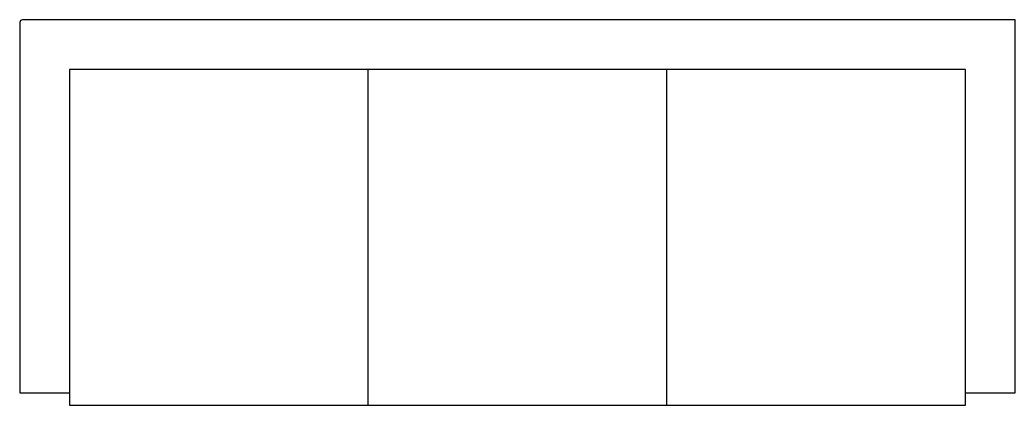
# Model space of a CAD drawing. Extents: x -40 to 40, y -31 to 0.
import ezdxf

# ---------------------------------------------------------------- set-up
doc = ezdxf.new("R2010")
doc.units = 0
doc.layers.get('0').update_dxf_attribs({"linetype": 'CONTINUOUS'})

msp = doc.modelspace()

# ---------------------------------------------------------------- linework, layer by layer
at = {"color": 0}
for p, q in [((-12, -31), (-12, -4)), ((12, -31), (12, -4))]:
    msp.add_line(p, q, dxfattribs=at)
msp.add_lwpolyline([(36, -30), (40, -30), (40, 0), (-39.8, 0, 0.414214), (-40, -0.2), (-40, -30), (-36, -30)], format="xyb", dxfattribs=at)
msp.add_lwpolyline([(36, -4), (-36, -4), (-36, -31), (36, -31)], close=True, dxfattribs=at)

doc.saveas('drawing.dxf')
